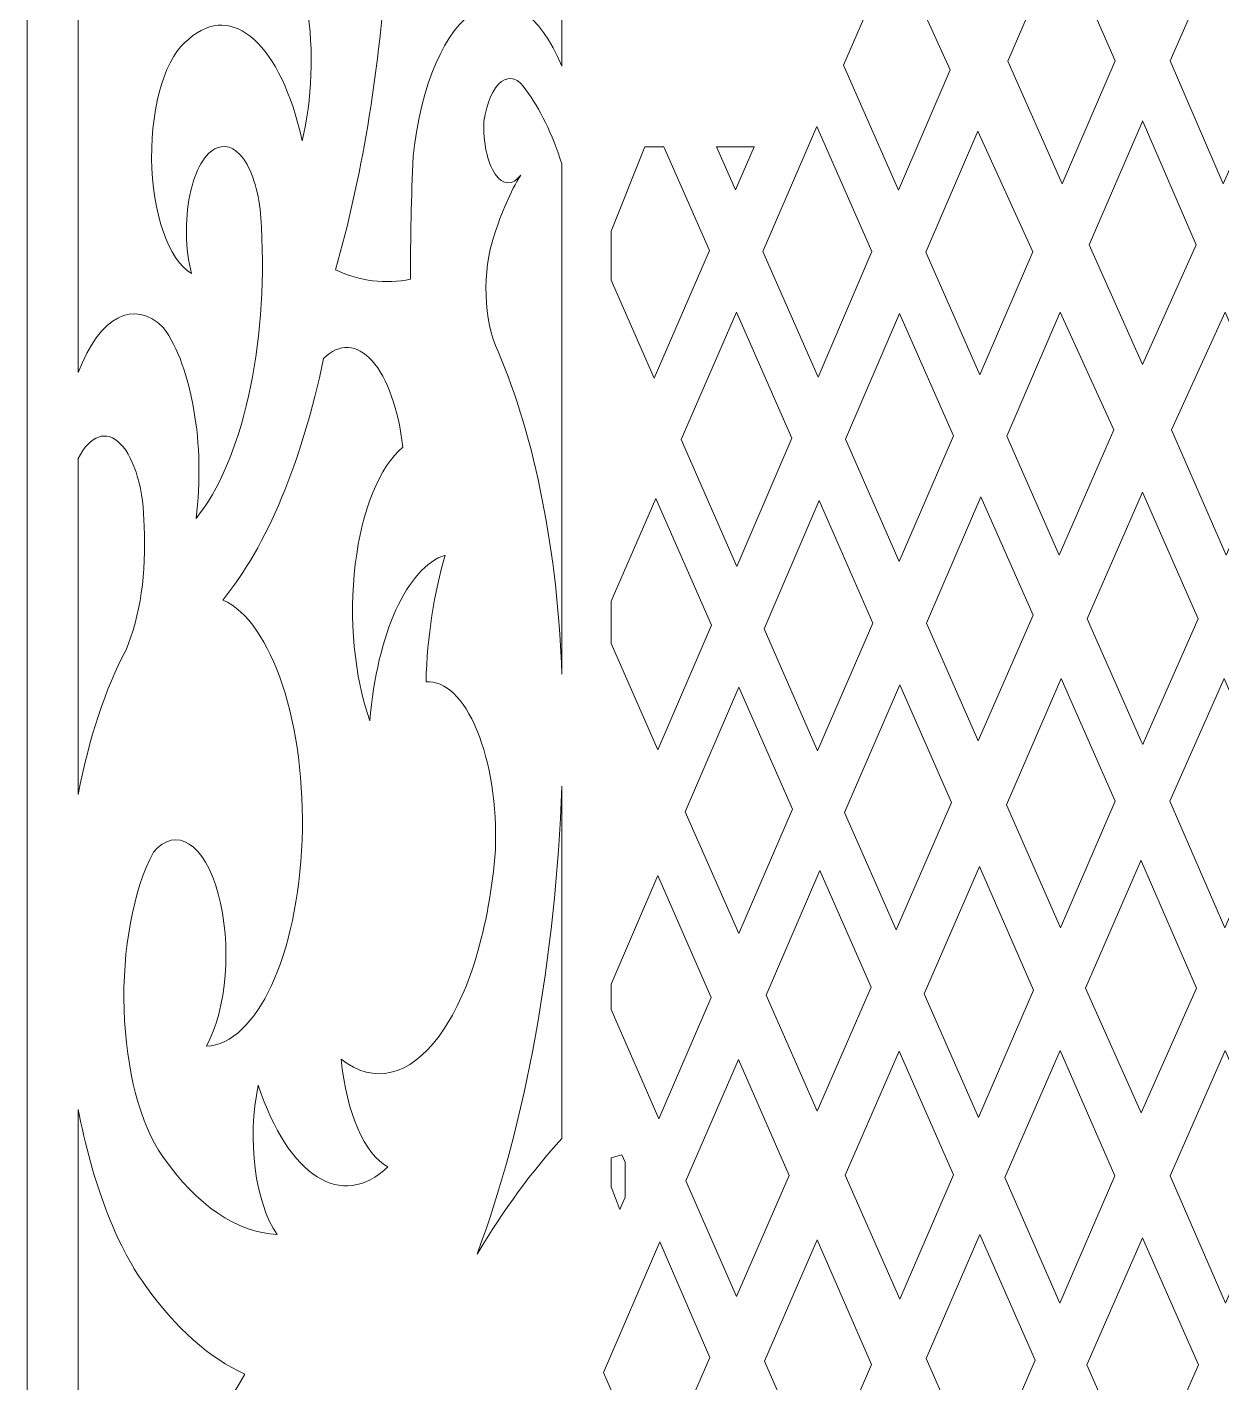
# Model space of a CAD drawing. Header units: millimetres. Extents: x -98 to 307, y -584 to 79.
# Drawn here: x -97.5 to -46.2, y -371.8 to -313.6 of the extents above; entities that cross this region are included whole.
import ezdxf

# ---------------------------------------------------------------- set-up
doc = ezdxf.new("R2010")
doc.units = ezdxf.units.MM
doc.header["$MEASUREMENT"] = 0
doc.layers.add('layer 1', color=7, linetype='Continuous')

msp = doc.modelspace()

# ---------------------------------------------------------------- linework, layer by layer
at = {"layer": 'layer 1', "lineweight": 9}
msp.add_open_spline([(-97.5236, -264.1463), (-97.5236, -264.1463), (-97.5236, -583.989), (-97.5236, -583.989)], degree=3, dxfattribs=at)
for points, knots in [([(-95.328, -304.9567), (-95.328, -304.9567), (-95.328, -328.3957), (-95.328, -328.3957), (-95.328, -328.3957), (-94.4193, -325.9805), (-92.9342, -325.2016), (-91.6601, -326.4721), (-91.6601, -326.4721), (-90.4407, -328.1533), (-89.8686, -331.5165), (-90.2682, -334.655), (-90.2682, -334.655), (-88.2894, -332.2444), (-87.1704, -327.2587), (-87.462, -322.1518), (-87.462, -322.1518), (-87.4902, -321.0936), (-87.7145, -320.1143), (-88.0781, -319.4627), (-88.0781, -319.4627), (-88.4416, -318.8112), (-88.9093, -318.5503), (-89.3622, -318.7465), (-89.3622, -318.7465), (-89.8738, -318.9344), (-90.3119, -319.6916), (-90.5329, -320.7694), (-90.5329, -320.7694), (-90.754, -321.8471), (-90.7293, -323.1063), (-90.467, -324.134), (-90.467, -324.134), (-91.4525, -323.5531), (-92.1503, -321.5376), (-92.176, -319.1983), (-92.176, -319.1983), (-92.2017, -316.8589), (-91.5489, -314.765), (-90.5775, -314.0705), (-90.5775, -314.0705), (-88.7096, -312.4195), (-86.6025, -314.3143), (-85.7165, -318.4415), (-85.7165, -318.4415), (-85.2809, -316.6823), (-85.2013, -314.573), (-85.4986, -312.6675), (-85.4986, -312.6675), (-85.796, -310.7619), (-86.4406, -309.2507), (-87.2632, -308.5304), (-87.2632, -308.5304), (-86.3847, -307.1139), (-85.2556, -306.8084), (-84.2582, -307.7172), (-84.2582, -307.7172), (-84.5825, -304.3611), (-85.6564, -301.6527), (-87.0794, -300.6016), (-87.0794, -300.6016), (-88.5024, -299.5506), (-90.061, -300.3147), (-91.174, -302.6092), (-91.174, -302.6092), (-91.3778, -301.4201), (-91.3659, -300.0928), (-91.1409, -298.9242), (-91.1409, -298.9242), (-91.1063, -298.6186), (-91.1455, -298.2939), (-91.2437, -298.0733), (-91.2437, -298.0733), (-91.3419, -297.8526), (-91.484, -297.7701), (-91.616, -297.8569), (-91.616, -297.8569), (-92.3299, -298.3989), (-92.9137, -299.5991), (-93.2279, -301.1701), (-93.2279, -301.1701), (-93.5422, -302.741), (-93.5586, -304.5417), (-93.2731, -306.1416), (-93.2731, -306.1416), (-92.9182, -307.9193), (-92.1791, -309.129), (-91.3326, -309.3174), (-91.3326, -309.3174), (-90.4861, -309.5058), (-89.6599, -308.6447), (-89.1634, -307.0565), (-89.1634, -307.0565), (-89.4045, -309.2151), (-90.0736, -310.9864), (-90.9692, -311.8365), (-90.9692, -311.8365), (-91.8649, -312.6865), (-92.8823, -312.5162), (-93.715, -311.3767), (-93.715, -311.3767), (-94.559, -309.7297), (-95.129, -307.4611), (-95.328, -304.9568)], [0, 0, 0, 0, 0.037037, 0.037037, 0.037037, 0.037037, 0.0740741, 0.0740741, 0.0740741, 0.0740741, 0.1111111, 0.1111111, 0.1111111, 0.1111111, 0.1481481, 0.1481481, 0.1481481, 0.1481481, 0.1851852, 0.1851852, 0.1851852, 0.1851852, 0.2222222, 0.2222222, 0.2222222, 0.2222222, 0.2592593, 0.2592593, 0.2592593, 0.2592593, 0.2962963, 0.2962963, 0.2962963, 0.2962963, 0.3333333, 0.3333333, 0.3333333, 0.3333333, 0.3703704, 0.3703704, 0.3703704, 0.3703704, 0.4074074, 0.4074074, 0.4074074, 0.4074074, 0.4444444, 0.4444444, 0.4444444, 0.4444444, 0.4814815, 0.4814815, 0.4814815, 0.4814815, 0.5185185, 0.5185185, 0.5185185, 0.5185185, 0.5555556, 0.5555556, 0.5555556, 0.5555556, 0.5925926, 0.5925926, 0.5925926, 0.5925926, 0.6296296, 0.6296296, 0.6296296, 0.6296296, 0.6666667, 0.6666667, 0.6666667, 0.6666667, 0.7037037, 0.7037037, 0.7037037, 0.7037037, 0.7407407, 0.7407407, 0.7407407, 0.7407407, 0.7777778, 0.7777778, 0.7777778, 0.7777778, 0.8148148, 0.8148148, 0.8148148, 0.8148148, 0.8518519, 0.8518519, 0.8518519, 0.8518519, 0.8888889, 0.8888889, 0.8888889, 0.8888889, 0.9259259, 0.9259259, 0.9259259, 0.9259259, 1, 1, 1, 1]), ([(-65.7423, -307.9712), (-66.6678, -309.3046), (-67.7923, -309.6951), (-68.8477, -309.0496), (-68.8477, -309.0496), (-69.9031, -308.4041), (-70.7949, -306.7805), (-71.3103, -304.566), (-71.3103, -304.566), (-71.7796, -307.3604), (-72.9698, -309.1585), (-74.2711, -309.0386), (-74.2711, -309.0386), (-73.8317, -307.0326), (-73.7679, -304.7007), (-74.0943, -302.5837), (-74.0943, -302.5837), (-75.7626, -308.9176), (-78.9385, -312.2788), (-82.115, -311.0717), (-82.115, -311.0717), (-82.4253, -315.6827), (-83.1639, -320.0859), (-84.2803, -323.9816), (-84.2803, -323.9816), (-83.219, -324.4715), (-82.1326, -324.6085), (-81.0544, -324.3882), (-81.0544, -324.3882), (-81.0626, -322.6227), (-81.0257, -320.8577), (-80.9439, -319.1023), (-80.9439, -319.1023), (-80.6072, -316.0408), (-79.5741, -313.6418), (-78.2464, -312.8385), (-78.2464, -312.8385), (-76.9188, -312.0351), (-75.5062, -312.9545), (-74.5584, -315.2387), (-74.5584, -315.2387), (-74.5584, -315.2387), (-74.5584, -312.0881), (-74.5584, -312.0881), (-74.5584, -312.0881), (-74.5584, -312.0881), (-66.4714, -312.0881), (-66.4714, -312.0881), (-66.4714, -312.0881), (-66.2339, -310.7108), (-65.9908, -309.3384), (-65.7423, -307.9713)], [0, 0, 0, 0, 0.0714286, 0.0714286, 0.0714286, 0.0714286, 0.1428571, 0.1428571, 0.1428571, 0.1428571, 0.2142857, 0.2142857, 0.2142857, 0.2142857, 0.2857143, 0.2857143, 0.2857143, 0.2857143, 0.3571429, 0.3571429, 0.3571429, 0.3571429, 0.4285714, 0.4285714, 0.4285714, 0.4285714, 0.5, 0.5, 0.5, 0.5, 0.5714286, 0.5714286, 0.5714286, 0.5714286, 0.6428571, 0.6428571, 0.6428571, 0.6428571, 0.7142857, 0.7142857, 0.7142857, 0.7142857, 0.7857143, 0.7857143, 0.7857143, 0.7857143, 0.8571429, 0.8571429, 0.8571429, 0.8571429, 1, 1, 1, 1]), ([(-53.116, -309.7057), (-53.116, -309.7057), (-50.7898, -315.009), (-50.7898, -315.009), (-50.7898, -315.009), (-50.7898, -315.009), (-53.0674, -320.2891), (-53.0674, -320.2891), (-53.0674, -320.2891), (-53.0674, -320.2891), (-55.4002, -315.0207), (-55.4002, -315.0207), (-55.4002, -315.0207), (-55.4002, -315.0207), (-53.116, -309.7057), (-53.116, -309.7057)], [0, 0, 0, 0, 0.2, 0.2, 0.2, 0.2, 0.4, 0.4, 0.4, 0.4, 0.6, 0.6, 0.6, 0.6, 1, 1, 1, 1]), ([(-46.1093, -309.7057), (-46.1093, -309.7057), (-48.4355, -315.009), (-48.4355, -315.009), (-48.4355, -315.009), (-48.4355, -315.009), (-46.1579, -320.2891), (-46.1579, -320.2891), (-46.1579, -320.2891), (-46.1579, -320.2891), (-43.8251, -315.0207), (-43.8251, -315.0207), (-43.8251, -315.0207), (-43.8251, -315.0207), (-46.1093, -309.7057), (-46.1093, -309.7057)], [0, 0, 0, 0, 0.2, 0.2, 0.2, 0.2, 0.4, 0.4, 0.4, 0.4, 0.6, 0.6, 0.6, 0.6, 1, 1, 1, 1]), ([(-60.275, -310.1358), (-60.275, -310.1358), (-62.4663, -315.1932), (-62.4663, -315.1932), (-62.4663, -315.1932), (-62.4663, -315.1932), (-60.1039, -320.5565), (-60.1039, -320.5565), (-60.1039, -320.5565), (-60.1039, -320.5565), (-57.8853, -315.3916), (-57.8853, -315.3916), (-57.8853, -315.3916), (-57.8853, -315.3916), (-60.275, -310.1358), (-60.275, -310.1358)], [0, 0, 0, 0, 0.2, 0.2, 0.2, 0.2, 0.4, 0.4, 0.4, 0.4, 0.6, 0.6, 0.6, 0.6, 1, 1, 1, 1]), ([(-76.326, -319.9154), (-76.7633, -320.6334), (-77.1475, -321.5087), (-77.4639, -322.5076), (-77.4639, -322.5076), (-77.9944, -324.0042), (-77.9215, -326.195), (-77.2982, -327.4886), (-77.2982, -327.4886), (-75.7038, -331.2218), (-74.7335, -336.1299), (-74.5584, -341.3477), (-74.5584, -341.3477), (-74.5584, -341.3477), (-74.5584, -340.3579), (-74.5584, -340.3579), (-74.5584, -340.3579), (-74.5584, -340.3579), (-74.5584, -319.4279), (-74.5584, -319.4279), (-74.5584, -319.4279), (-74.9744, -318.139), (-75.5008, -317.0595), (-76.105, -316.256), (-76.105, -316.256), (-76.4102, -315.7671), (-76.7973, -315.6352), (-77.1509, -315.8997), (-77.1509, -315.8997), (-77.5046, -316.1643), (-77.784, -316.7947), (-77.9058, -317.6029), (-77.9058, -317.6029), (-77.9418, -318.5064), (-77.7553, -319.3806), (-77.4225, -319.8677), (-77.4225, -319.8677), (-77.0898, -320.3548), (-76.6665, -320.3733), (-76.326, -319.9155)], [0, 0, 0, 0, 0.0909091, 0.0909091, 0.0909091, 0.0909091, 0.1818182, 0.1818182, 0.1818182, 0.1818182, 0.2727273, 0.2727273, 0.2727273, 0.2727273, 0.3636364, 0.3636364, 0.3636364, 0.3636364, 0.4545455, 0.4545455, 0.4545455, 0.4545455, 0.5454545, 0.5454545, 0.5454545, 0.5454545, 0.6363636, 0.6363636, 0.6363636, 0.6363636, 0.7272727, 0.7272727, 0.7272727, 0.7272727, 0.8181818, 0.8181818, 0.8181818, 0.8181818, 1, 1, 1, 1]), ([(-63.6105, -317.834), (-63.6105, -317.834), (-65.9326, -323.1932), (-65.9326, -323.1932), (-65.9326, -323.1932), (-65.9326, -323.1932), (-63.5551, -328.5905), (-63.5551, -328.5905), (-63.5551, -328.5905), (-63.5551, -328.5905), (-61.237, -323.1941), (-61.237, -323.1941), (-61.237, -323.1941), (-61.237, -323.1941), (-63.6105, -317.834), (-63.6105, -317.834)], [0, 0, 0, 0, 0.2, 0.2, 0.2, 0.2, 0.4, 0.4, 0.4, 0.4, 0.6, 0.6, 0.6, 0.6, 1, 1, 1, 1]), ([(-49.6126, -328.0417), (-49.6126, -328.0417), (-47.3196, -322.9127), (-47.3196, -322.9127), (-47.3196, -322.9127), (-47.3196, -322.9127), (-49.5906, -317.6423), (-49.5906, -317.6423), (-49.5906, -317.6423), (-49.5906, -317.6423), (-49.6142, -317.5901), (-49.6142, -317.5901), (-49.6142, -317.5901), (-49.6142, -317.5901), (-49.6347, -317.6423), (-49.6347, -317.6423), (-49.6347, -317.6423), (-49.6347, -317.6423), (-51.9057, -322.9127), (-51.9057, -322.9127), (-51.9057, -322.9127), (-51.9057, -322.9127), (-49.6126, -328.0417), (-49.6126, -328.0417)], [0, 0, 0, 0, 0.1428571, 0.1428571, 0.1428571, 0.1428571, 0.2857143, 0.2857143, 0.2857143, 0.2857143, 0.4285714, 0.4285714, 0.4285714, 0.4285714, 0.5714286, 0.5714286, 0.5714286, 0.5714286, 0.7142857, 0.7142857, 0.7142857, 0.7142857, 1, 1, 1, 1]), ([(-56.6897, -318.0211), (-56.6897, -318.0211), (-58.9273, -323.2277), (-58.9273, -323.2277), (-58.9273, -323.2277), (-58.9273, -323.2277), (-56.6071, -328.4951), (-56.6071, -328.4951), (-56.6071, -328.4951), (-56.6071, -328.4951), (-54.3288, -323.2133), (-54.3288, -323.2133), (-54.3288, -323.2133), (-54.3288, -323.2133), (-56.6897, -318.0211), (-56.6897, -318.0211)], [0, 0, 0, 0, 0.2, 0.2, 0.2, 0.2, 0.4, 0.4, 0.4, 0.4, 0.6, 0.6, 0.6, 0.6, 1, 1, 1, 1]), ([(-68.2213, -323.1495), (-68.2213, -323.1495), (-70.5911, -328.6395), (-70.5911, -328.6395), (-70.5911, -328.6395), (-70.5911, -328.6395), (-72.4372, -324.4301), (-72.4372, -324.4301), (-72.4372, -324.4301), (-72.4372, -324.4301), (-72.4372, -322.3179), (-72.4372, -322.3179), (-72.4372, -322.3179), (-72.4372, -322.3179), (-70.9879, -318.6957), (-70.9879, -318.6957), (-70.9879, -318.6957), (-70.9879, -318.6957), (-70.1738, -318.6957), (-70.1738, -318.6957), (-70.1738, -318.6957), (-70.1738, -318.6957), (-68.2213, -323.1495), (-68.2213, -323.1495)], [0, 0, 0, 0, 0.1428571, 0.1428571, 0.1428571, 0.1428571, 0.2857143, 0.2857143, 0.2857143, 0.2857143, 0.4285714, 0.4285714, 0.4285714, 0.4285714, 0.5714286, 0.5714286, 0.5714286, 0.5714286, 0.7142857, 0.7142857, 0.7142857, 0.7142857, 1, 1, 1, 1]), ([(-67.0981, -320.5475), (-67.0981, -320.5475), (-66.2987, -318.6957), (-66.2987, -318.6957), (-66.2987, -318.6957), (-66.2987, -318.6957), (-67.9138, -318.6957), (-67.9138, -318.6957), (-67.9138, -318.6957), (-67.9138, -318.6957), (-67.0981, -320.5475), (-67.0981, -320.5475)], [0, 0, 0, 0, 0.25, 0.25, 0.25, 0.25, 0.5, 0.5, 0.5, 0.5, 1, 1, 1, 1]), ([(-64.684, -331.2185), (-64.684, -331.2185), (-67.0473, -336.7201), (-67.0473, -336.7201), (-67.0473, -336.7201), (-67.0473, -336.7201), (-69.4348, -331.2761), (-69.4348, -331.2761), (-69.4348, -331.2761), (-69.4348, -331.2761), (-67.0607, -325.7969), (-67.0607, -325.7969), (-67.0607, -325.7969), (-67.0607, -325.7969), (-64.684, -331.2185), (-64.684, -331.2185)], [0, 0, 0, 0, 0.2, 0.2, 0.2, 0.2, 0.4, 0.4, 0.4, 0.4, 0.6, 0.6, 0.6, 0.6, 1, 1, 1, 1]), ([(-60.0576, -325.8575), (-60.0576, -325.8575), (-62.3792, -331.2598), (-62.3792, -331.2598), (-62.3792, -331.2598), (-62.3792, -331.2598), (-60.0654, -336.5124), (-60.0654, -336.5124), (-60.0654, -336.5124), (-60.0654, -336.5124), (-57.7334, -331.1061), (-57.7334, -331.1061), (-57.7334, -331.1061), (-57.7334, -331.1061), (-60.0576, -325.8575), (-60.0576, -325.8575)], [0, 0, 0, 0, 0.2, 0.2, 0.2, 0.2, 0.4, 0.4, 0.4, 0.4, 0.6, 0.6, 0.6, 0.6, 1, 1, 1, 1]), ([(-53.1512, -325.803), (-53.1512, -325.803), (-55.4465, -331.1298), (-55.4465, -331.1298), (-55.4465, -331.1298), (-55.4465, -331.1298), (-53.1993, -336.2315), (-53.1993, -336.2315), (-53.1993, -336.2315), (-53.1993, -336.2315), (-50.8567, -330.8493), (-50.8567, -330.8493), (-50.8567, -330.8493), (-50.8567, -330.8493), (-53.1512, -325.803), (-53.1512, -325.803)], [0, 0, 0, 0, 0.2, 0.2, 0.2, 0.2, 0.4, 0.4, 0.4, 0.4, 0.6, 0.6, 0.6, 0.6, 1, 1, 1, 1]), ([(-46.0741, -325.803), (-46.0741, -325.803), (-43.7788, -331.1298), (-43.7788, -331.1298), (-43.7788, -331.1298), (-43.7788, -331.1298), (-46.026, -336.2315), (-46.026, -336.2315), (-46.026, -336.2315), (-46.026, -336.2315), (-48.3685, -330.8493), (-48.3685, -330.8493), (-48.3685, -330.8493), (-48.3685, -330.8493), (-46.0741, -325.803), (-46.0741, -325.803)], [0, 0, 0, 0, 0.2, 0.2, 0.2, 0.2, 0.4, 0.4, 0.4, 0.4, 0.6, 0.6, 0.6, 0.6, 1, 1, 1, 1]), ([(-79.563, -336.2306), (-81.1951, -336.7534), (-82.4989, -339.6194), (-82.7999, -343.3464), (-82.7999, -343.3464), (-83.4751, -341.4778), (-83.7096, -338.9669), (-83.4276, -336.6253), (-83.4276, -336.6253), (-83.1455, -334.2837), (-82.3828, -332.4084), (-81.3858, -331.6055), (-81.3858, -331.6055), (-81.5681, -329.9837), (-82.0502, -328.6272), (-82.7049, -327.8938), (-82.7049, -327.8938), (-83.3595, -327.1603), (-84.121, -327.1237), (-84.7885, -327.7935), (-84.7885, -327.7935), (-85.7139, -332.2243), (-87.2315, -335.8578), (-89.1192, -338.1621), (-89.1192, -338.1621), (-87.0031, -339.0854), (-85.5331, -343.5397), (-85.7152, -348.4765), (-85.7152, -348.4765), (-85.8974, -353.4132), (-87.6728, -357.2338), (-89.8262, -357.3235), (-89.8262, -357.3235), (-88.9468, -355.7704), (-88.7254, -352.9331), (-89.3151, -350.7734), (-89.3151, -350.7734), (-89.9048, -348.6136), (-91.112, -347.8403), (-92.102, -348.9881), (-92.102, -348.9881), (-92.9697, -350.6468), (-93.4374, -353.1647), (-93.3585, -355.7537), (-93.3585, -355.7537), (-93.2797, -358.3425), (-92.664, -360.6861), (-91.7044, -362.0503), (-91.7044, -362.0503), (-90.2239, -364.1723), (-88.5211, -365.3316), (-86.7771, -365.4049), (-86.7771, -365.4049), (-87.7333, -364.0862), (-88.0891, -361.2994), (-87.5946, -359.0008), (-87.5946, -359.0008), (-86.299, -362.9389), (-84.0136, -364.3784), (-82.0266, -362.5078), (-82.0266, -362.5078), (-83.0266, -361.9792), (-83.8074, -360.183), (-84.0372, -357.8827), (-84.0372, -357.8827), (-82.6371, -358.9787), (-81.0987, -358.6147), (-79.8249, -356.8858), (-79.8249, -356.8858), (-78.5511, -355.157), (-77.6687, -352.2356), (-77.4086, -348.8864), (-77.4086, -348.8864), (-77.3465, -346.9943), (-77.6353, -345.1301), (-78.2037, -343.7549), (-78.2037, -343.7549), (-78.7721, -342.3796), (-79.5669, -341.6219), (-80.3915, -341.6691), (-80.3915, -341.6691), (-80.3346, -339.717), (-80.0482, -337.8374), (-79.5629, -336.2306)], [0, 0, 0, 0, 0.0454545, 0.0454545, 0.0454545, 0.0454545, 0.0909091, 0.0909091, 0.0909091, 0.0909091, 0.1363636, 0.1363636, 0.1363636, 0.1363636, 0.1818182, 0.1818182, 0.1818182, 0.1818182, 0.2272727, 0.2272727, 0.2272727, 0.2272727, 0.2727273, 0.2727273, 0.2727273, 0.2727273, 0.3181818, 0.3181818, 0.3181818, 0.3181818, 0.3636364, 0.3636364, 0.3636364, 0.3636364, 0.4090909, 0.4090909, 0.4090909, 0.4090909, 0.4545455, 0.4545455, 0.4545455, 0.4545455, 0.5, 0.5, 0.5, 0.5, 0.5454545, 0.5454545, 0.5454545, 0.5454545, 0.5909091, 0.5909091, 0.5909091, 0.5909091, 0.6363636, 0.6363636, 0.6363636, 0.6363636, 0.6818182, 0.6818182, 0.6818182, 0.6818182, 0.7272727, 0.7272727, 0.7272727, 0.7272727, 0.7727273, 0.7727273, 0.7727273, 0.7727273, 0.8181818, 0.8181818, 0.8181818, 0.8181818, 0.8636364, 0.8636364, 0.8636364, 0.8636364, 0.9090909, 0.9090909, 0.9090909, 0.9090909, 1, 1, 1, 1]), ([(-92.4998, -335.0108), (-92.505, -333.4773), (-92.8984, -332.0915), (-93.5066, -331.4635), (-93.5066, -331.4635), (-94.1149, -330.8355), (-94.8264, -331.0808), (-95.328, -332.0911), (-95.328, -332.0911), (-95.328, -332.0911), (-95.328, -346.5143), (-95.328, -346.5143), (-95.328, -346.5143), (-94.8653, -344.0987), (-94.1612, -341.9684), (-93.2731, -340.2968), (-93.2731, -340.2968), (-92.6737, -338.9049), (-92.3882, -336.9531), (-92.4998, -335.0109)], [0, 0, 0, 0, 0.1666667, 0.1666667, 0.1666667, 0.1666667, 0.3333333, 0.3333333, 0.3333333, 0.3333333, 0.5, 0.5, 0.5, 0.5, 0.6666667, 0.6666667, 0.6666667, 0.6666667, 1, 1, 1, 1]), ([(-49.6126, -333.5368), (-49.6126, -333.5368), (-47.2304, -338.9659), (-47.2304, -338.9659), (-47.2304, -338.9659), (-47.2304, -338.9659), (-49.5489, -344.2293), (-49.5489, -344.2293), (-49.5489, -344.2293), (-49.5489, -344.2293), (-49.6105, -344.3715), (-49.6105, -344.3715), (-49.6105, -344.3715), (-49.6105, -344.3715), (-49.6764, -344.2293), (-49.6764, -344.2293), (-49.6764, -344.2293), (-49.6764, -344.2293), (-51.9949, -338.9659), (-51.9949, -338.9659), (-51.9949, -338.9659), (-51.9949, -338.9659), (-49.6126, -333.5368), (-49.6126, -333.5368)], [0, 0, 0, 0, 0.1428571, 0.1428571, 0.1428571, 0.1428571, 0.2857143, 0.2857143, 0.2857143, 0.2857143, 0.4285714, 0.4285714, 0.4285714, 0.4285714, 0.5714286, 0.5714286, 0.5714286, 0.5714286, 0.7142857, 0.7142857, 0.7142857, 0.7142857, 1, 1, 1, 1]), ([(-70.5269, -333.7965), (-70.5269, -333.7965), (-68.1293, -339.239), (-68.1293, -339.239), (-68.1293, -339.239), (-68.1293, -339.239), (-70.4284, -344.5911), (-70.4284, -344.5911), (-70.4284, -344.5911), (-70.4284, -344.5911), (-72.4372, -340.0291), (-72.4372, -340.0291), (-72.4372, -340.0291), (-72.4372, -340.0291), (-72.4372, -338.2054), (-72.4372, -338.2054), (-72.4372, -338.2054), (-72.4372, -338.2054), (-70.5269, -333.7965), (-70.5269, -333.7965)], [0, 0, 0, 0, 0.1666667, 0.1666667, 0.1666667, 0.1666667, 0.3333333, 0.3333333, 0.3333333, 0.3333333, 0.5, 0.5, 0.5, 0.5, 0.6666667, 0.6666667, 0.6666667, 0.6666667, 1, 1, 1, 1]), ([(-61.2051, -339.1544), (-61.2051, -339.1544), (-63.5726, -344.643), (-63.5726, -344.643), (-63.5726, -344.643), (-63.5726, -344.643), (-65.8748, -339.3935), (-65.8748, -339.3935), (-65.8748, -339.3935), (-65.8748, -339.3935), (-63.5112, -333.8937), (-63.5112, -333.8937), (-63.5112, -333.8937), (-63.5112, -333.8937), (-61.2051, -339.1544), (-61.2051, -339.1544)], [0, 0, 0, 0, 0.2, 0.2, 0.2, 0.2, 0.4, 0.4, 0.4, 0.4, 0.6, 0.6, 0.6, 0.6, 1, 1, 1, 1]), ([(-56.5692, -333.7352), (-56.5692, -333.7352), (-58.903, -339.1512), (-58.903, -339.1512), (-58.903, -339.1512), (-58.903, -339.1512), (-56.6732, -344.2129), (-56.6732, -344.2129), (-56.6732, -344.2129), (-56.6732, -344.2129), (-54.3217, -338.8103), (-54.3217, -338.8103), (-54.3217, -338.8103), (-54.3217, -338.8103), (-56.5692, -333.7352), (-56.5692, -333.7352)], [0, 0, 0, 0, 0.2, 0.2, 0.2, 0.2, 0.4, 0.4, 0.4, 0.4, 0.6, 0.6, 0.6, 0.6, 1, 1, 1, 1]), ([(-53.1134, -341.539), (-53.1134, -341.539), (-55.4666, -346.952), (-55.4666, -346.952), (-55.4666, -346.952), (-55.4666, -346.952), (-53.1398, -352.2343), (-53.1398, -352.2343), (-53.1398, -352.2343), (-53.1398, -352.2343), (-50.7862, -346.7945), (-50.7862, -346.7945), (-50.7862, -346.7945), (-50.7862, -346.7945), (-53.1134, -341.539), (-53.1134, -341.539)], [0, 0, 0, 0, 0.2, 0.2, 0.2, 0.2, 0.4, 0.4, 0.4, 0.4, 0.6, 0.6, 0.6, 0.6, 1, 1, 1, 1]), ([(-46.1119, -341.539), (-46.1119, -341.539), (-43.7587, -346.952), (-43.7587, -346.952), (-43.7587, -346.952), (-43.7587, -346.952), (-46.0855, -352.2343), (-46.0855, -352.2343), (-46.0855, -352.2343), (-46.0855, -352.2343), (-48.4391, -346.7945), (-48.4391, -346.7945), (-48.4391, -346.7945), (-48.4391, -346.7945), (-46.1119, -341.539), (-46.1119, -341.539)], [0, 0, 0, 0, 0.2, 0.2, 0.2, 0.2, 0.4, 0.4, 0.4, 0.4, 0.6, 0.6, 0.6, 0.6, 1, 1, 1, 1]), ([(-64.6492, -347.1389), (-64.6492, -347.1389), (-66.9539, -352.4819), (-66.9539, -352.4819), (-66.9539, -352.4819), (-66.9539, -352.4819), (-69.2545, -347.2572), (-69.2545, -347.2572), (-69.2545, -347.2572), (-69.2545, -347.2572), (-66.9545, -341.9058), (-66.9545, -341.9058), (-66.9545, -341.9058), (-66.9545, -341.9058), (-64.6492, -347.1389), (-64.6492, -347.1389)], [0, 0, 0, 0, 0.2, 0.2, 0.2, 0.2, 0.4, 0.4, 0.4, 0.4, 0.6, 0.6, 0.6, 0.6, 1, 1, 1, 1]), ([(-57.8262, -346.862), (-57.8262, -346.862), (-60.2038, -352.3246), (-60.2038, -352.3246), (-60.2038, -352.3246), (-60.2038, -352.3246), (-62.4109, -347.292), (-62.4109, -347.292), (-62.4109, -347.292), (-62.4109, -347.292), (-60.0448, -341.801), (-60.0448, -341.801), (-60.0448, -341.801), (-60.0448, -341.801), (-57.8262, -346.862), (-57.8262, -346.862)], [0, 0, 0, 0, 0.2, 0.2, 0.2, 0.2, 0.4, 0.4, 0.4, 0.4, 0.6, 0.6, 0.6, 0.6, 1, 1, 1, 1]), ([(-74.5584, -346.156), (-74.8232, -353.5671), (-76.0961, -360.5981), (-78.1964, -366.2509), (-78.1964, -366.2509), (-77.0524, -364.3438), (-75.8345, -362.6825), (-74.5584, -361.288), (-74.5584, -361.288), (-74.5584, -361.288), (-74.5584, -346.156), (-74.5584, -346.156)], [0, 0, 0, 0, 0.25, 0.25, 0.25, 0.25, 0.5, 0.5, 0.5, 0.5, 1, 1, 1, 1]), ([(-61.2778, -354.7922), (-61.2778, -354.7922), (-63.5937, -360.1132), (-63.5937, -360.1132), (-63.5937, -360.1132), (-63.5937, -360.1132), (-65.7881, -355.1295), (-65.7881, -355.1295), (-65.7881, -355.1295), (-65.7881, -355.1295), (-63.4843, -349.7832), (-63.4843, -349.7832), (-63.4843, -349.7832), (-63.4843, -349.7832), (-61.2778, -354.7922), (-61.2778, -354.7922)], [0, 0, 0, 0, 0.2, 0.2, 0.2, 0.2, 0.4, 0.4, 0.4, 0.4, 0.6, 0.6, 0.6, 0.6, 1, 1, 1, 1]), ([(-54.2977, -354.9107), (-54.2977, -354.9107), (-56.6675, -360.3879), (-56.6675, -360.3879), (-56.6675, -360.3879), (-56.6675, -360.3879), (-58.9977, -355.0746), (-58.9977, -355.0746), (-58.9977, -355.0746), (-58.9977, -355.0746), (-56.6218, -349.6093), (-56.6218, -349.6093), (-56.6218, -349.6093), (-56.6218, -349.6093), (-54.2977, -354.9107), (-54.2977, -354.9107)], [0, 0, 0, 0, 0.2, 0.2, 0.2, 0.2, 0.4, 0.4, 0.4, 0.4, 0.6, 0.6, 0.6, 0.6, 1, 1, 1, 1]), ([(-49.6833, -360.191), (-49.6833, -360.191), (-47.2989, -354.8285), (-47.2989, -354.8285), (-47.2989, -354.8285), (-47.2989, -354.8285), (-49.6612, -349.3946), (-49.6612, -349.3946), (-49.6612, -349.3946), (-49.6612, -349.3946), (-49.6836, -349.3446), (-49.6836, -349.3446), (-49.6836, -349.3446), (-49.6836, -349.3446), (-49.7054, -349.3946), (-49.7054, -349.3946), (-49.7054, -349.3946), (-49.7054, -349.3946), (-52.0676, -354.8285), (-52.0676, -354.8285), (-52.0676, -354.8285), (-52.0676, -354.8285), (-49.6833, -360.191), (-49.6833, -360.191)], [0, 0, 0, 0, 0.1428571, 0.1428571, 0.1428571, 0.1428571, 0.2857143, 0.2857143, 0.2857143, 0.2857143, 0.4285714, 0.4285714, 0.4285714, 0.4285714, 0.5714286, 0.5714286, 0.5714286, 0.5714286, 0.7142857, 0.7142857, 0.7142857, 0.7142857, 1, 1, 1, 1]), ([(-70.429, -349.9903), (-70.429, -349.9903), (-68.1395, -355.2303), (-68.1395, -355.2303), (-68.1395, -355.2303), (-68.1395, -355.2303), (-70.3881, -360.4432), (-70.3881, -360.4432), (-70.3881, -360.4432), (-70.3881, -360.4432), (-72.4372, -355.7437), (-72.4372, -355.7437), (-72.4372, -355.7437), (-72.4372, -355.7437), (-72.4372, -354.663), (-72.4372, -354.663), (-72.4372, -354.663), (-72.4372, -354.663), (-70.429, -349.9903), (-70.429, -349.9903)], [0, 0, 0, 0, 0.1666667, 0.1666667, 0.1666667, 0.1666667, 0.3333333, 0.3333333, 0.3333333, 0.3333333, 0.5, 0.5, 0.5, 0.5, 0.6666667, 0.6666667, 0.6666667, 0.6666667, 1, 1, 1, 1]), ([(-64.7974, -362.8789), (-64.7974, -362.8789), (-67.0597, -368.0765), (-67.0597, -368.0765), (-67.0597, -368.0765), (-67.0597, -368.0765), (-69.2261, -363.1081), (-69.2261, -363.1081), (-69.2261, -363.1081), (-69.2261, -363.1081), (-66.9774, -357.8896), (-66.9774, -357.8896), (-66.9774, -357.8896), (-66.9774, -357.8896), (-64.7974, -362.8789), (-64.7974, -362.8789)], [0, 0, 0, 0, 0.2, 0.2, 0.2, 0.2, 0.4, 0.4, 0.4, 0.4, 0.6, 0.6, 0.6, 0.6, 1, 1, 1, 1]), ([(-57.7304, -362.8447), (-57.7304, -362.8447), (-60.0402, -368.1834), (-60.0402, -368.1834), (-60.0402, -368.1834), (-60.0402, -368.1834), (-62.3832, -362.8623), (-62.3832, -362.8623), (-62.3832, -362.8623), (-62.3832, -362.8623), (-60.0684, -357.5375), (-60.0684, -357.5375), (-60.0684, -357.5375), (-60.0684, -357.5375), (-57.7304, -362.8447), (-57.7304, -362.8447)], [0, 0, 0, 0, 0.2, 0.2, 0.2, 0.2, 0.4, 0.4, 0.4, 0.4, 0.6, 0.6, 0.6, 0.6, 1, 1, 1, 1]), ([(-50.8013, -362.8865), (-50.8013, -362.8865), (-53.1708, -368.3611), (-53.1708, -368.3611), (-53.1708, -368.3611), (-53.1708, -368.3611), (-55.5357, -362.9686), (-55.5357, -362.9686), (-55.5357, -362.9686), (-55.5357, -362.9686), (-53.1605, -357.5049), (-53.1605, -357.5049), (-53.1605, -357.5049), (-53.1605, -357.5049), (-50.8013, -362.8865), (-50.8013, -362.8865)], [0, 0, 0, 0, 0.2, 0.2, 0.2, 0.2, 0.4, 0.4, 0.4, 0.4, 0.6, 0.6, 0.6, 0.6, 1, 1, 1, 1]), ([(-48.424, -362.8865), (-48.424, -362.8865), (-46.0545, -368.3611), (-46.0545, -368.3611), (-46.0545, -368.3611), (-46.0545, -368.3611), (-43.6896, -362.9686), (-43.6896, -362.9686), (-43.6896, -362.9686), (-43.6896, -362.9686), (-46.0648, -357.5049), (-46.0648, -357.5049), (-46.0648, -357.5049), (-46.0648, -357.5049), (-48.424, -362.8865), (-48.424, -362.8865)], [0, 0, 0, 0, 0.2, 0.2, 0.2, 0.2, 0.4, 0.4, 0.4, 0.4, 0.6, 0.6, 0.6, 0.6, 1, 1, 1, 1]), ([(-95.328, -360.0388), (-95.328, -360.0388), (-95.328, -388.1602), (-95.328, -388.1602), (-95.328, -388.1602), (-95.0388, -385.1631), (-94.2945, -382.5013), (-93.2289, -380.6528), (-93.2289, -380.6528), (-91.5981, -377.4112), (-89.9101, -374.3251), (-88.1691, -371.4024), (-88.1691, -371.4024), (-89.6848, -370.7257), (-91.1361, -369.435), (-92.4556, -367.5904), (-92.4556, -367.5904), (-93.7256, -365.8065), (-94.728, -363.1714), (-95.328, -360.0388)], [0, 0, 0, 0, 0.1666667, 0.1666667, 0.1666667, 0.1666667, 0.3333333, 0.3333333, 0.3333333, 0.3333333, 0.5, 0.5, 0.5, 0.5, 0.6666667, 0.6666667, 0.6666667, 0.6666667, 1, 1, 1, 1]), ([(-72.0654, -364.3318), (-72.0654, -364.3318), (-71.8406, -363.8106), (-71.8406, -363.8106), (-71.8406, -363.8106), (-71.8406, -363.8106), (-71.8406, -362.3066), (-71.8406, -362.3066), (-71.8406, -362.3066), (-71.8406, -362.3066), (-71.9816, -361.982), (-71.9816, -361.982), (-71.9816, -361.982), (-71.9816, -361.982), (-72.4372, -362.1234), (-72.4372, -362.1234), (-72.4372, -362.1234), (-72.4372, -362.1234), (-72.4372, -363.3558), (-72.4372, -363.3558), (-72.4372, -363.3558), (-72.4372, -363.3558), (-72.0654, -364.3318), (-72.0654, -364.3318)], [0, 0, 0, 0, 0.1428571, 0.1428571, 0.1428571, 0.1428571, 0.2857143, 0.2857143, 0.2857143, 0.2857143, 0.4285714, 0.4285714, 0.4285714, 0.4285714, 0.5714286, 0.5714286, 0.5714286, 0.5714286, 0.7142857, 0.7142857, 0.7142857, 0.7142857, 1, 1, 1, 1]), ([(-54.2262, -370.7996), (-54.2262, -370.7996), (-56.5372, -376.1391), (-56.5372, -376.1391), (-56.5372, -376.1391), (-56.5372, -376.1391), (-58.9143, -370.7404), (-58.9143, -370.7404), (-58.9143, -370.7404), (-58.9143, -370.7404), (-56.5987, -365.4139), (-56.5987, -365.4139), (-56.5987, -365.4139), (-56.5987, -365.4139), (-54.2262, -370.7996), (-54.2262, -370.7996)], [0, 0, 0, 0, 0.2, 0.2, 0.2, 0.2, 0.4, 0.4, 0.4, 0.4, 0.6, 0.6, 0.6, 0.6, 1, 1, 1, 1]), ([(-49.6126, -365.5475), (-49.6126, -365.5475), (-47.2143, -371.0056), (-47.2143, -371.0056), (-47.2143, -371.0056), (-47.2143, -371.0056), (-49.5906, -376.4239), (-49.5906, -376.4239), (-49.5906, -376.4239), (-49.5906, -376.4239), (-49.6131, -376.4762), (-49.6131, -376.4762), (-49.6131, -376.4762), (-49.6131, -376.4762), (-49.6347, -376.4239), (-49.6347, -376.4239), (-49.6347, -376.4239), (-49.6347, -376.4239), (-52.011, -371.0056), (-52.011, -371.0056), (-52.011, -371.0056), (-52.011, -371.0056), (-49.6126, -365.5475), (-49.6126, -365.5475)], [0, 0, 0, 0, 0.1428571, 0.1428571, 0.1428571, 0.1428571, 0.2857143, 0.2857143, 0.2857143, 0.2857143, 0.4285714, 0.4285714, 0.4285714, 0.4285714, 0.5714286, 0.5714286, 0.5714286, 0.5714286, 0.7142857, 0.7142857, 0.7142857, 0.7142857, 1, 1, 1, 1]), ([(-68.1977, -370.6913), (-68.1977, -370.6913), (-70.6247, -376.2674), (-70.6247, -376.2674), (-70.6247, -376.2674), (-70.6247, -376.2674), (-72.7726, -371.3386), (-72.7726, -371.3386), (-72.7726, -371.3386), (-72.7726, -371.3386), (-70.3546, -365.727), (-70.3546, -365.727), (-70.3546, -365.727), (-70.3546, -365.727), (-68.1977, -370.6913), (-68.1977, -370.6913)], [0, 0, 0, 0, 0.2, 0.2, 0.2, 0.2, 0.4, 0.4, 0.4, 0.4, 0.6, 0.6, 0.6, 0.6, 1, 1, 1, 1]), ([(-61.254, -370.9887), (-61.254, -370.9887), (-63.5131, -376.2103), (-63.5131, -376.2103), (-63.5131, -376.2103), (-63.5131, -376.2103), (-65.853, -370.8439), (-65.853, -370.8439), (-65.853, -370.8439), (-65.853, -370.8439), (-63.5909, -365.6403), (-63.5909, -365.6403), (-63.5909, -365.6403), (-63.5909, -365.6403), (-61.254, -370.9887), (-61.254, -370.9887)], [0, 0, 0, 0, 0.2, 0.2, 0.2, 0.2, 0.4, 0.4, 0.4, 0.4, 0.6, 0.6, 0.6, 0.6, 1, 1, 1, 1])]:
    msp.add_open_spline(points, degree=3, knots=knots, dxfattribs=at)

doc.saveas('drawing.dxf')
